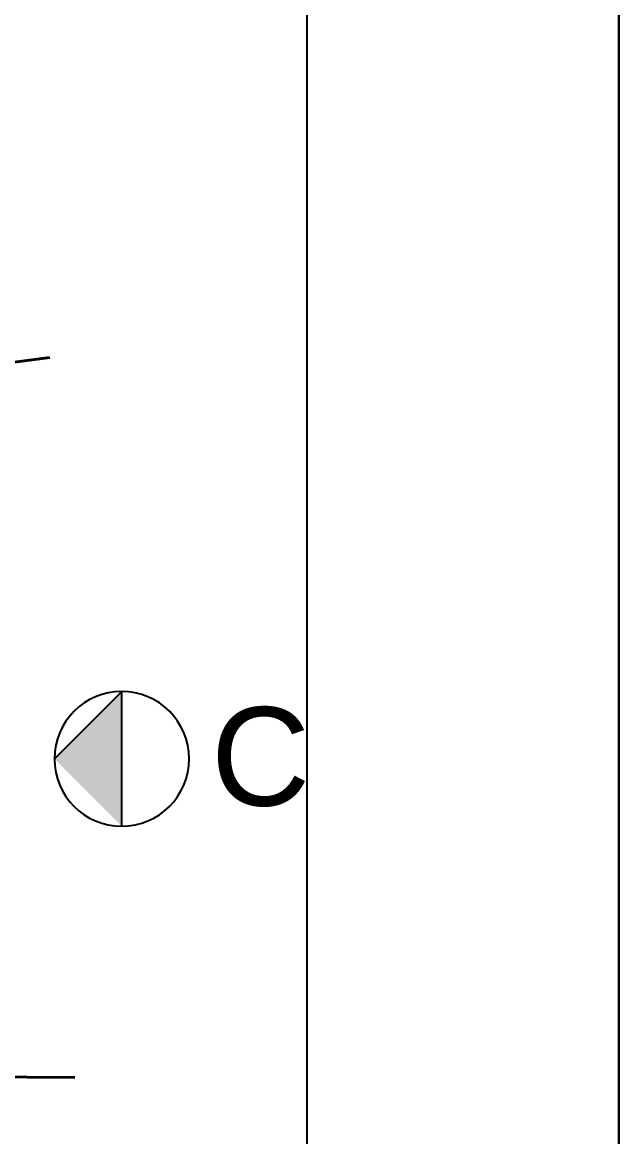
# Model space of a CAD drawing. Header units: metres. Extents: x 494 to 1845, y -666 to 1061.
# Drawn here: x 1759.066 to 1759.932, y 275.511 to 277.128 of the extents above; entities that cross this region are included whole.
import ezdxf

# ---------------------------------------------------------------- set-up
doc = ezdxf.new("R2010")
doc.units = ezdxf.units.M
doc.header["$MEASUREMENT"] = 0
doc.linetypes.add('1', pattern=[0])
for name, color, linetype in [('CLOUMN GRID', 7, 'Continuous'), ('PLOT - SURVEY', 1, '1'), ('SHEET', 7, 'Continuous')]:
    doc.layers.add(name, color=color, linetype=linetype)
doc.layers.add('VDA-WALL', color=250, linetype='Continuous', lineweight=25)
doc.styles.get("Standard").update_dxf_attribs({"font": 'arial.ttf'})

# ---------------------------------------------------------------- blocks, each defined once
blk = doc.blocks.new('DAFASDFDFA')
at = {"layer": 'SHEET'}
for points in [[(2.25, 58.4), (2.25, 0), (-102.6331, 0), (-102.6331, 58.4)], [(1.75, 57.9), (1.75, 0.5), (-102.1331, 0.5), (-102.1331, 57.9)]]:
    blk.add_lwpolyline(points, close=True, dxfattribs=at)
blk = doc.blocks.new('zw$4F79')
at = {"layer": 'PLOT - SURVEY', "color": 250, "linetype": 'Continuous', "lineweight": 40}
blk.add_line((54.914, 12.55), (83.582, 16.208, 0), dxfattribs=at)
blk.add_lwpolyline([(80.874, 22.919), (54.511, 19.555), (23.054, 19.845), (1.472, 19.582), (1.055, 14.074), (0.658, 11.681), (0.1, 5.305), (0, 2.283), (14.846, 1.963), (47.734, 0.735), (84.13, 0.484)], dxfattribs=at)
blk = doc.blocks.new('RWRERE')
h = blk.add_hatch(color=251)
h.dxf.hatch_style = 1
h.paths.add_polyline_path([(0, 0.3826), (-0.3826, 0), (0.3826, 0)])
for p, q in [((-0.3826, 0), (0, 0.3826)), ((0.3826, 0), (-0.3826, 0))]:
    blk.add_line(p, q)
blk.add_circle((0, 0), 0.3826)
blk = doc.blocks.new('zw$DC0F')
at = {"xscale": -1.072497202074923, "yscale": 1.072497202074923, "zscale": 1.072497202074923, "rotation": 89.99999999999997}
blk.add_blockref('RWRERE', (25.8297, 4.0071), dxfattribs=at)
at = {"layer": 'CLOUMN GRID', "color": 2, "lineweight": 30, "xscale": 0.2788796999238565, "yscale": 0.2788796999238565, "zscale": 0.2788796999238565}
blk.add_blockref('zw$4F79', (2.0827, 1.9313), dxfattribs=at)
at = {"insert": (26.9785, 3.7134, 0.0001), "char_height": 0.6, "width": 3.795522, "attachment_point": 9}
blk.add_mtext('C', dxfattribs=at)

msp = doc.modelspace()

# ---------------------------------------------------------------- linework, layer by layer
at = {"layer": 'VDA-WALL'}
msp.add_lwpolyline([(1664.9913, 244.5134), (1759.9319, 244.5134), (1759.9319, 297.3774), (1664.9913, 297.3774)], close=True, dxfattribs=at)

# ---------------------------------------------------------------- block references
at = {"layer": 'CLOUMN GRID', "color": 2, "lineweight": 30, "xscale": 0.238092493013267, "yscale": 0.238092493013267, "zscale": 0.238092493013267}
msp.add_blockref('zw$DC0F', (1753.0609, 275.1053), dxfattribs=at)
at = {"layer": 'VDA-WALL', "xscale": 0.9052046613064094, "yscale": 0.9052046613064094, "zscale": 0.9052046613064094}
msp.add_blockref('DAFASDFDFA', (1757.8952, 244.5134), dxfattribs=at)

doc.saveas('drawing.dxf')
